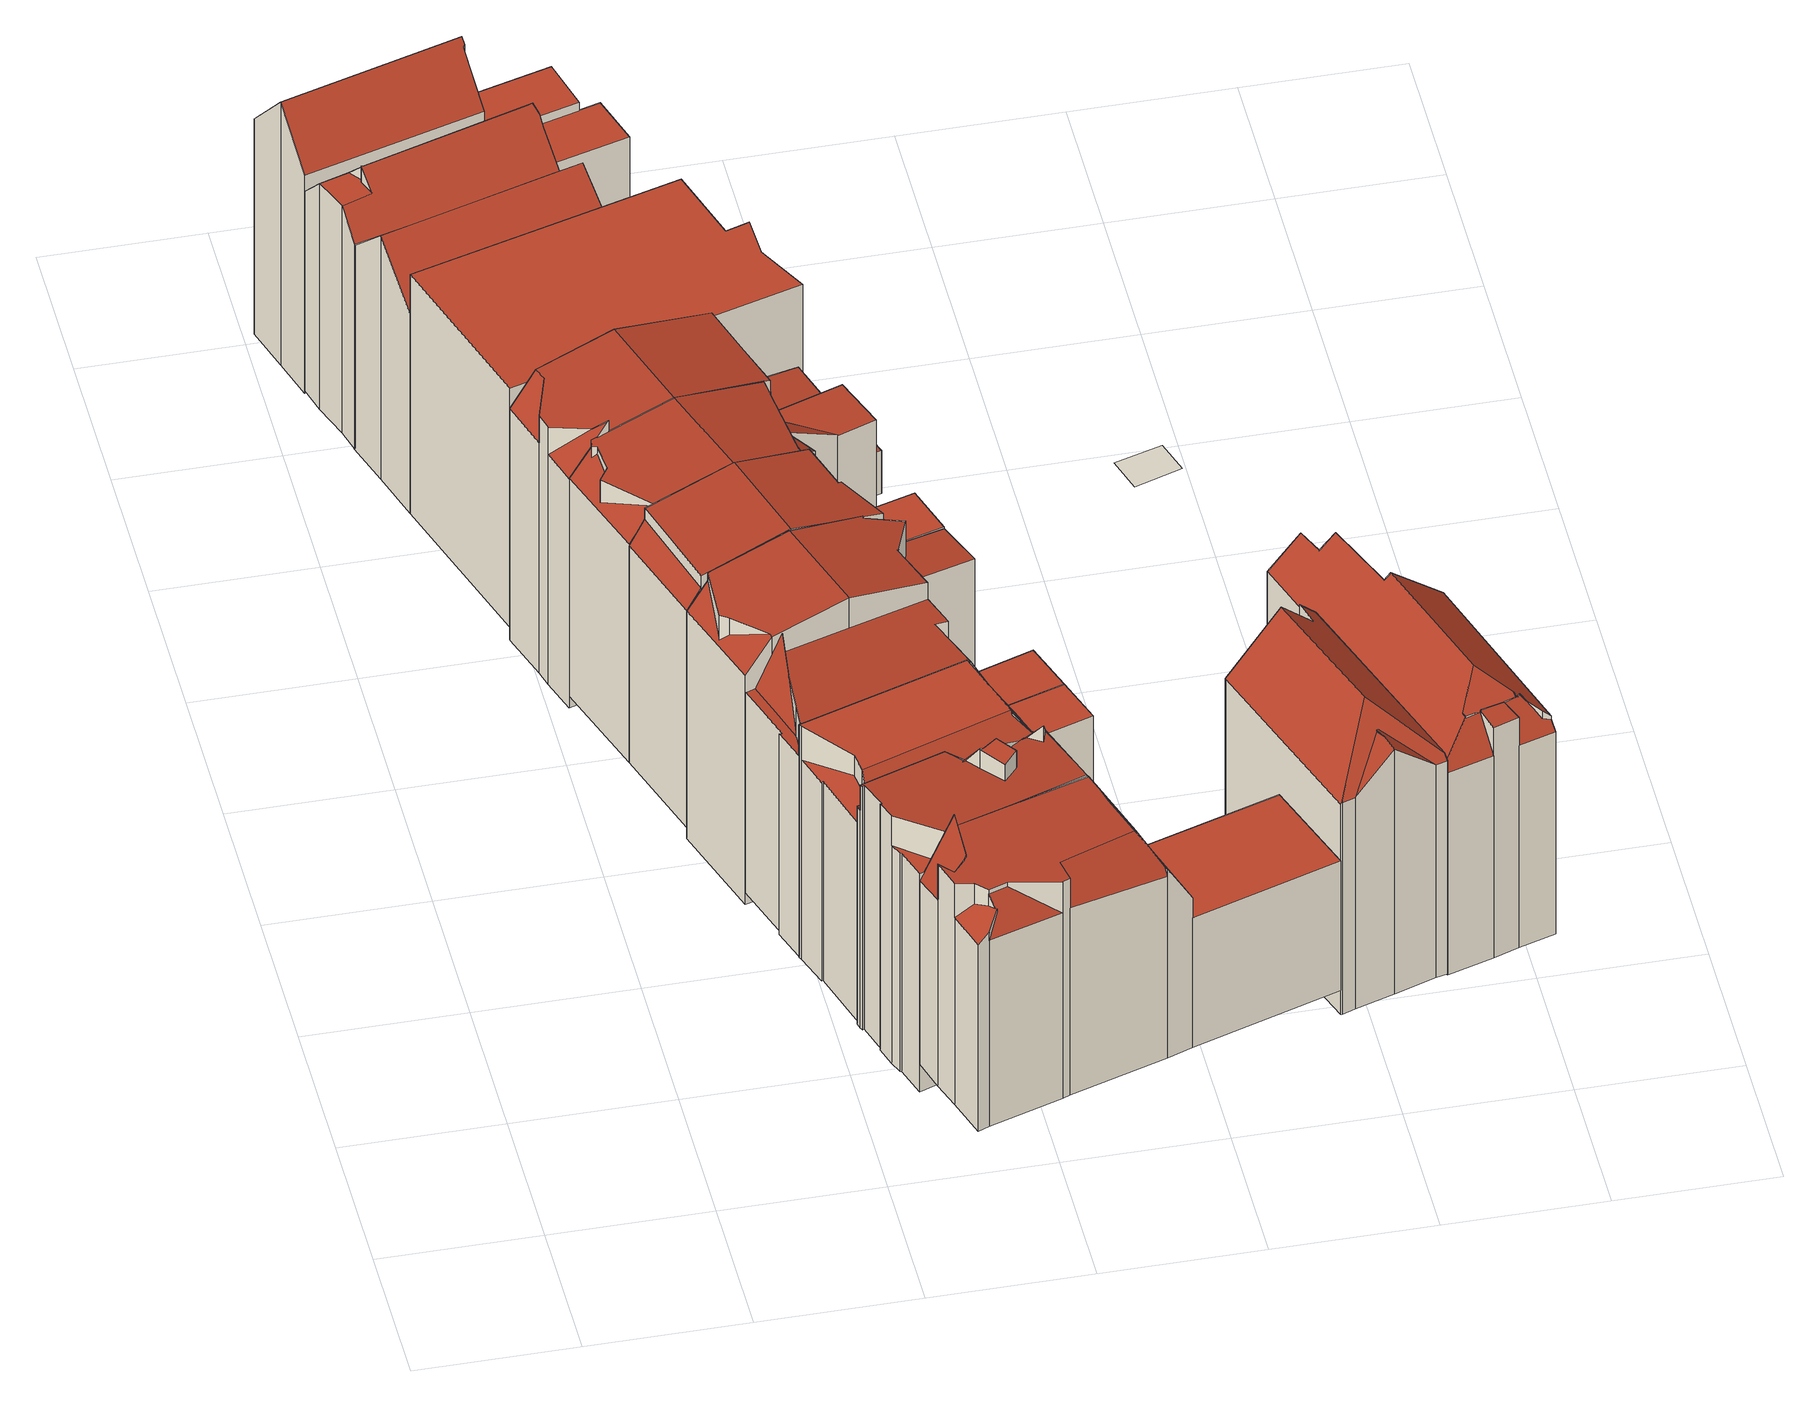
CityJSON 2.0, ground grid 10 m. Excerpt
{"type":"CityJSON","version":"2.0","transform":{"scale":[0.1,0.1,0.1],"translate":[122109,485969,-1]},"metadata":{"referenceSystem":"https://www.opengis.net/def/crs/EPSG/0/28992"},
"CityObjects":{
"building1":{"type":"Building","attributes":{"aantal_verblijfsobjecten":2,"bouwjaar":1812,"gebruiksdoel":"overige gebruiksfunctie,woonfunctie","oppervlakte_max":206,"oppervlakte_min":76,"rdf_seealso":"http://bag.basisregistraties.overheid.nl/bag/id/pand/0363100012182125","rf_extrusion_mode":"standard","rf_force_lod11":false,"rf_h_ground":0.56,"rf_h_pc_98p":0,"rf_h_roof_50p":19.11,"rf_h_roof_70p":19.23,"rf_h_roof_max":19.58,"rf_h_roof_min":16.84,"rf_is_glass_roof":false,"rf_nodata_frac":0.00312,"rf_nodata_r":0,"rf_pc_select":"PREFERRED_AND_LATEST","rf_pc_year":0,"rf_pointcloud_unusable":false,"rf_pt_density":16.83,"rf_ridgelines":0,"rf_rmse_lod22":0.358,"rf_roof_planes":6,"rf_roof_type":"slanted","rf_success":true,"rf_t_run":19,"rf_volume_lod22":1471.16,"status":"Pand in gebruik"},"children":["building1-1"]},
"building1-1":{"type":"BuildingPart","parents":["building1"],"geometry":[{"type":"Solid","lod":"2.2","boundaries":[[[[0,1,2,3,4,5,6,7,8,9,10,11,12,13,14,15]],[[16,13,12,17]],[[18,0,15,19]],[[20,11,10,21,22]],[[17,12,11,20]],[[23,2,1,24]],[[25,14,13,16]],[[26,19,15,14,25]],[[27,7,6,28]],[[29,8,7,27]],[[30,9,8,29]],[[21,10,9,30]],[[22,21,28,31]],[[31,28,6,5,32]],[[32,5,4,33]],[[34,35,36]],[[37,38,36]],[[39,40,41]],[[42,43,41]],[[44,45,46,40,39]],[[35,34,47]],[[43,48,49,50]],[[50,49,45,44]],[[51,52,53]],[[48,43,42,53]],[[40,46,54]],[[38,37,54]],[[33,4,3,55]],[[55,3,2,23]],[[56,24,1,0,18]],[[24,56,51]],[[52,51,19,26]],[[28,21,30,29,27]],[[50,44,39,41,43]],[[33,55,47,32]],[[19,51,56,18]],[[24,51,53,42,41,40,54,37,36,35,47,55,23]],[[52,26,25,16,17,20,22,31,32,47,34,36,38,54,46,45,49,48,53]]]],"semantics":{"surfaces":[{"type":"GroundSurface"},{"type":"WallSurface","on_footprint_edge":true},{"type":"WallSurface","on_footprint_edge":false},{"type":"RoofSurface","rf_azimuth":323.12,"rf_h_roof_50p":16.92,"rf_h_roof_70p":16.92,"rf_h_roof_max":19.25,"rf_h_roof_min":16.9,"rf_slope":0.601},{"type":"RoofSurface","rf_azimuth":212,"rf_h_roof_50p":20.5,"rf_h_roof_70p":20.51,"rf_h_roof_max":20.54,"rf_h_roof_min":20.47,"rf_slope":2.22},{"type":"RoofSurface","rf_azimuth":71.57,"rf_h_roof_50p":18.21,"rf_h_roof_70p":19.24,"rf_h_roof_max":19.62,"rf_h_roof_min":17.15,"rf_slope":65.93},{"type":"RoofSurface","rf_azimuth":323.13,"rf_h_roof_50p":16.87,"rf_h_roof_70p":16.87,"rf_h_roof_max":18.9,"rf_h_roof_min":16.86,"rf_slope":0.601},{"type":"RoofSurface","rf_azimuth":341.97,"rf_h_roof_50p":17.87,"rf_h_roof_70p":18.59,"rf_h_roof_max":20.54,"rf_h_roof_min":16.24,"rf_slope":55.87},{"type":"RoofSurface","rf_azimuth":325.56,"rf_h_roof_50p":19.2,"rf_h_roof_70p":19.28,"rf_h_roof_max":20.54,"rf_h_roof_min":18.84,"rf_slope":4.11}],"values":[[0,1,1,1,1,1,1,1,1,1,1,1,2,1,1,2,2,2,2,2,2,2,2,2,2,2,2,1,1,1,2,2,3,4,5,6,7,8]]}}]},
"building2":{"type":"Building","attributes":{"aantal_verblijfsobjecten":3,"bouwjaar":1816,"gebruiksdoel":"woonfunctie","oppervlakte_max":210,"oppervlakte_min":74,"rdf_seealso":"http://bag.basisregistraties.overheid.nl/bag/id/pand/0363100012182128","rf_extrusion_mode":"standard","rf_force_lod11":false,"rf_h_ground":-0.198,"rf_h_pc_98p":0,"rf_h_roof_50p":19.42,"rf_h_roof_70p":19.66,"rf_h_roof_max":20.04,"rf_h_roof_min":15.86,"rf_h_roof_ridge":19.95,"rf_is_glass_roof":false,"rf_nodata_frac":0.0383,"rf_nodata_r":0,"rf_pc_select":"PREFERRED_AND_LATEST","rf_pc_year":0,"rf_pointcloud_unusable":false,"rf_pt_density":16.64,"rf_ridgelines":2,"rf_rmse_lod22":0.194,"rf_roof_planes":7,"rf_roof_type":"slanted","rf_success":true,"rf_t_run":25,"rf_volume_lod22":1857.74,"status":"Pand in gebruik"},"children":["building2-1"]},
"building2-1":{"type":"BuildingPart","parents":["building2"],"geometry":[{"type":"Solid","lod":"2.2","boundaries":[[[[57,58,59,60,61,62,63,64,65,66,67,68]],[[69,62,61,70]],[[71,67,66,72,73]],[[74,75,76,77]],[[73,72,75,74]],[[78,65,64,79]],[[72,66,65,78]],[[80,60,59,81,82]],[[70,61,60,80]],[[83,58,57,84]],[[85,86,68,67,71]],[[87,88,86,85]],[[81,59,58,83]],[[82,81,89,90]],[[77,76,91]],[[92,63,62,69]],[[79,64,63,92]],[[84,57,68,86]],[[90,89,88,87]],[[91,92,69,71,73,74,77]],[[79,92,91,76,75,72,78]],[[90,87,85,71,69,70,80,82]],[[88,89,81,83,84,86]]]],"semantics":{"surfaces":[{"type":"GroundSurface"},{"type":"WallSurface","on_footprint_edge":true},{"type":"WallSurface","on_footprint_edge":false},{"type":"RoofSurface","rf_azimuth":251.59,"rf_h_roof_50p":19.51,"rf_h_roof_70p":19.71,"rf_h_roof_max":20,"rf_h_roof_min":18.96,"rf_slope":9.27},{"type":"RoofSurface","rf_azimuth":252.91,"rf_h_roof_50p":17.55,"rf_h_roof_70p":18.03,"rf_h_roof_max":19.27,"rf_h_roof_min":16.65,"rf_slope":52.31},{"type":"RoofSurface","rf_azimuth":72.64,"rf_h_roof_50p":19.38,"rf_h_roof_70p":19.62,"rf_h_roof_max":20,"rf_h_roof_min":18.59,"rf_slope":11.27},{"type":"RoofSurface","rf_azimuth":7.42,"rf_h_roof_50p":15.96,"rf_h_roof_70p":16.02,"rf_h_roof_max":18.84,"rf_h_roof_min":15.81,"rf_slope":3.8}],"values":[[0,1,1,2,2,1,1,1,1,1,1,2,1,2,2,1,1,1,2,3,4,5,6]]}}]},
"building3":{"type":"Building","attributes":{"aantal_verblijfsobjecten":2,"bouwjaar":1787,"gebruiksdoel":"woonfunctie","oppervlakte_max":285,"oppervlakte_min":233,"rdf_seealso":"http://bag.basisregistraties.overheid.nl/bag/id/pand/0363100012182131","rf_extrusion_mode":"standard","rf_force_lod11":false,"rf_h_ground":-0.313,"rf_h_pc_98p":0,"rf_h_roof_50p":19.36,"rf_h_roof_70p":19.64,"rf_h_roof_max":20.06,"rf_h_roof_min":5.82,"rf_h_roof_ridge":19.99,"rf_is_glass_roof":false,"rf_nodata_frac":0.0284,"rf_nodata_r":0,"rf_pc_select":"PREFERRED_AND_LATEST","rf_pc_year":0,"rf_pointcloud_unusable":false,"rf_pt_density":17.38,"rf_ridgelines":2,"rf_rmse_lod22":0.408,"rf_roof_planes":8,"rf_roof_type":"slanted","rf_success":true,"rf_t_run":24,"rf_volume_lod22":2029.96,"status":"Pand in gebruik"},"children":["building3-1"]},
"building3-1":{"type":"BuildingPart","parents":["building3"],"geometry":[{"type":"Solid","lod":"2.2","boundaries":[[[[93,94,95,96,97,98,99,100,101,102,103,104,105,106]],[[107,105,104,108]],[[108,104,103,109,110]],[[111,98,97,112]],[[113,99,98,111]],[[114,107,115,116]],[[117,106,105,107,114]],[[118,102,101,119]],[[120,95,94,121]],[[122,123,96,95,120,124]],[[109,103,102,118]],[[125,93,106,117]],[[126,100,99,113]],[[112,97,96,123]],[[127,123,122]],[[128,119,101,100,126]],[[116,115,129,119,128]],[[110,109,129,115]],[[130,125,131]],[[124,120,131]],[[121,94,93,125,130]],[[123,127,113,111,112]],[[129,109,118,119]],[[116,128,126,117,114]],[[110,115,107,108]],[[124,131,125,117,126,113,127,122]],[[121,130,131,120]]]],"semantics":{"surfaces":[{"type":"GroundSurface"},{"type":"WallSurface","on_footprint_edge":true},{"type":"WallSurface","on_footprint_edge":false},{"type":"RoofSurface","rf_azimuth":251.31,"rf_h_roof_50p":18,"rf_h_roof_70p":18.98,"rf_h_roof_max":19.42,"rf_h_roof_min":16.76,"rf_slope":52.11},{"type":"RoofSurface","rf_azimuth":280.7,"rf_h_roof_50p":5.82,"rf_h_roof_70p":5.84,"rf_h_roof_max":18.6,"rf_h_roof_min":5.74,"rf_slope":2.03},{"type":"RoofSurface","rf_azimuth":74.31,"rf_h_roof_50p":19.26,"rf_h_roof_70p":19.57,"rf_h_roof_max":20.08,"rf_h_roof_min":18.51,"rf_slope":12.89},{"type":"RoofSurface","rf_azimuth":78.43,"rf_h_roof_50p":15.94,"rf_h_roof_70p":15.99,"rf_h_roof_max":18.6,"rf_h_roof_min":15.82,"rf_slope":3.57},{"type":"RoofSurface","rf_azimuth":248.65,"rf_h_roof_50p":19.57,"rf_h_roof_70p":19.77,"rf_h_roof_max":20.1,"rf_h_roof_min":18.92,"rf_slope":9.17},{"type":"RoofSurface","rf_azimuth":251.31,"rf_h_roof_50p":18.17,"rf_h_roof_70p":18.57,"rf_h_roof_max":20,"rf_h_roof_min":16.75,"rf_slope":52.11}],"values":[[0,1,1,1,1,2,1,1,1,1,1,1,1,1,2,1,2,2,2,2,1,3,4,5,6,7,8]]}}]},
"building4":{"type":"Building","attributes":{"aantal_verblijfsobjecten":4,"bouwjaar":1814,"gebruiksdoel":"woonfunctie","oppervlakte_max":144,"oppervlakte_min":80,"rdf_seealso":"http://bag.basisregistraties.overheid.nl/bag/id/pand/0363100012182129","rf_extrusion_mode":"standard","rf_force_lod11":false,"rf_h_ground":0.57,"rf_h_pc_98p":0,"rf_h_roof_50p":19.36,"rf_h_roof_70p":19.61,"rf_h_roof_max":20.02,"rf_h_roof_min":15.86,"rf_h_roof_ridge":19.98,"rf_is_glass_roof":false,"rf_nodata_frac":0.0103,"rf_nodata_r":0,"rf_pc_select":"PREFERRED_AND_LATEST","rf_pc_year":0,"rf_pointcloud_unusable":false,"rf_pt_density":17.18,"rf_ridgelines":1,"rf_rmse_lod22":0.168,"rf_roof_planes":4,"rf_roof_type":"slanted","rf_success":true,"rf_t_run":23,"rf_volume_lod22":1771.15,"status":"Pand in gebruik"},"children":["building4-1"]},
"building4-1":{"type":"BuildingPart","parents":["building4"],"geometry":[{"type":"Solid","lod":"2.2","boundaries":[[[[132,133,134,135,136,137,138,139,140,141,142,143]],[[144,138,137,145,146]],[[147,142,141,148]],[[149,150,148,151]],[[152,143,142,147]],[[153,140,139,154]],[[151,148,141,140,153]],[[154,139,138,144]],[[145,137,136,155]],[[155,136,135,78]],[[146,145,156,157]],[[157,156,134,133,158]],[[150,132,143,152]],[[158,133,132,150,149]],[[78,135,134,156]],[[157,158,144,146]],[[150,152,147,148]],[[158,149,151,153,154,144]],[[78,156,145,155]]]],"semantics":{"surfaces":[{"type":"GroundSurface"},{"type":"WallSurface","on_footprint_edge":true},{"type":"WallSurface","on_footprint_edge":false},{"type":"RoofSurface","rf_azimuth":251.95,"rf_h_roof_50p":19.53,"rf_h_roof_70p":19.73,"rf_h_roof_max":20.04,"rf_h_roof_min":19.01,"rf_slope":9.23},{"type":"RoofSurface","rf_azimuth":84.45,"rf_h_roof_50p":15.94,"rf_h_roof_70p":15.96,"rf_h_roof_max":18.73,"rf_h_roof_min":15.87,"rf_slope":1.52},{"type":"RoofSurface","rf_azimuth":74.44,"rf_h_roof_50p":19.37,"rf_h_roof_70p":19.62,"rf_h_roof_max":20.04,"rf_h_roof_min":18.61,"rf_slope":12.68},{"type":"RoofSurface","rf_azimuth":251.98,"rf_h_roof_50p":17.57,"rf_h_roof_70p":18.14,"rf_h_roof_max":19.09,"rf_h_roof_min":16.71,"rf_slope":52.18}],"values":[[0,1,1,2,1,1,1,1,1,1,2,1,1,1,1,3,4,5,6]]}}]},
"building5":{"type":"Building","attributes":{"aantal_verblijfsobjecten":4,"bouwjaar":1805,"gebruiksdoel":"woonfunctie","oppervlakte_max":134,"oppervlakte_min":79,"rdf_seealso":"http://bag.basisregistraties.overheid.nl/bag/id/pand/0363100012170754","rf_extrusion_mode":"standard","rf_force_lod11":false,"rf_h_ground":0.37,"rf_h_pc_98p":0,"rf_h_roof_50p":17.93,"rf_h_roof_70p":18.74,"rf_h_roof_max":20.08,"rf_h_roof_min":14.87,"rf_h_roof_ridge":20.07,"rf_is_glass_roof":false,"rf_nodata_frac":0.0635,"rf_nodata_r":0,"rf_pc_select":"_HIGHEST_YET_INSUFFICIENT_COVERAGE","rf_pc_year":0,"rf_pointcloud_unusable":false,"rf_pt_density":16.88,"rf_ridgelines":2,"rf_rmse_lod22":0.405,"rf_roof_planes":5,"rf_roof_type":"slanted","rf_success":true,"rf_t_run":21,"rf_volume_lod22":1549.58,"status":"Pand in gebruik"},"children":["building5-1"]},
"building5-1":{"type":"BuildingPart","parents":["building5"],"geometry":[{"type":"Solid","lod":"2.2","boundaries":[[[[159,160,161,162,163,164,165,166,167]],[[168,164,163,169]],[[169,163,162,170]],[[171,159,167,172]],[[173,165,164,168]],[[174,175,166,165,173]],[[172,167,166,175]],[[176,177,178,179]],[[179,178,175,174]],[[180,181,182,183]],[[183,182,184,185]],[[185,184,177,176]],[[181,160,159,171]],[[186,161,160,181,180]],[[170,162,161,186]],[[181,171,172,175,178,177,184,182]],[[170,176,179,174,173,168,169]],[[170,186,180,183,185,176]]]],"semantics":{"surfaces":[{"type":"GroundSurface"},{"type":"WallSurface","on_footprint_edge":true},{"type":"WallSurface","on_footprint_edge":false},{"type":"RoofSurface","rf_azimuth":154.1,"rf_h_roof_50p":14.95,"rf_h_roof_70p":14.98,"rf_h_roof_max":18.39,"rf_h_roof_min":14.87,"rf_slope":2.07},{"type":"RoofSurface","rf_azimuth":343.41,"rf_h_roof_50p":18.01,"rf_h_roof_70p":18.79,"rf_h_roof_max":20.43,"rf_h_roof_min":16.17,"rf_slope":48.89},{"type":"RoofSurface","rf_azimuth":163.51,"rf_h_roof_50p":18.68,"rf_h_roof_70p":19.38,"rf_h_roof_max":20.43,"rf_h_roof_min":16.93,"rf_slope":49.29}],"values":[[0,1,1,1,1,1,1,2,2,2,2,2,1,1,1,3,4,5]]}}]},
"building6":{"type":"Building","attributes":{"aantal_verblijfsobjecten":3,"bouwjaar":1738,"gebruiksdoel":"woonfunctie","oppervlakte_max":115,"oppervlakte_min":72,"rdf_seealso":"http://bag.basisregistraties.overheid.nl/bag/id/pand/0363100012182126","rf_extrusion_mode":"standard","rf_force_lod11":false,"rf_h_ground":0.706,"rf_h_pc_98p":0,"rf_h_roof_50p":17.94,"rf_h_roof_70p":18.07,"rf_h_roof_max":18.35,"rf_h_roof_min":13.72,"rf_h_roof_ridge":16.81,"rf_is_glass_roof":false,"rf_nodata_frac":0,"rf_nodata_r":0,"rf_pc_select":"PREFERRED_AND_LATEST","rf_pc_year":0,"rf_pointcloud_unusable":false,"rf_pt_density":18.31,"rf_ridgelines":3,"rf_rmse_lod22":0.378,"rf_roof_planes":9,"rf_roof_type":"slanted","rf_success":true,"rf_t_run":20,"rf_volume_lod22":1594.45,"status":"Pand in gebruik"},"children":["building6-1"]},
"building6-1":{"type":"BuildingPart","parents":["building6"],"geometry":[{"type":"Solid","lod":"2.2","boundaries":[[[[187,188,189,190,191,192,193,194,195,196,197,198,199,200]],[[201,188,187,202,203]],[[204,205,206]],[[203,202,206]],[[207,208,209,210]],[[211,200,199,212,213]],[[208,191,190,214]],[[215,195,194,216]],[[212,199,198,217]],[[218,216,194,193,219]],[[213,212,220]],[[221,222,216,218]],[[223,196,195,215]],[[222,197,196,223]],[[224,192,191,208,207]],[[217,198,197,222,221]],[[225,226,227]],[[226,225,220]],[[202,187,200,211]],[[219,193,192,224]],[[210,209,205,204]],[[214,190,189,228]],[[228,189,188,201]],[[222,223,215,216]],[[226,220,212,217,221,218,219,227]],[[202,211,213,220,225,227,204,206]],[[210,204,227,219,224,207]],[[228,201,203,206,205,209,208,214]]]],"semantics":{"surfaces":[{"type":"GroundSurface"},{"type":"WallSurface","on_footprint_edge":true},{"type":"WallSurface","on_footprint_edge":false},{"type":"RoofSurface","rf_azimuth":348.05,"rf_h_roof_50p":13.74,"rf_h_roof_70p":13.75,"rf_h_roof_max":15.83,"rf_h_roof_min":13.71,"rf_slope":0.889},{"type":"RoofSurface","rf_azimuth":72.35,"rf_h_roof_50p":16.86,"rf_h_roof_70p":17.42,"rf_h_roof_max":18.27,"rf_h_roof_min":15.27,"rf_slope":59.65},{"type":"RoofSurface","rf_azimuth":161.66,"rf_h_roof_50p":16.95,"rf_h_roof_70p":17.45,"rf_h_roof_max":18.43,"rf_h_roof_min":15.48,"rf_slope":57.13},{"type":"RoofSurface","rf_azimuth":179.25,"rf_h_roof_50p":18.09,"rf_h_roof_70p":18.13,"rf_h_roof_max":18.43,"rf_h_roof_min":17.92,"rf_slope":2.46},{"type":"RoofSurface","rf_azimuth":251.35,"rf_h_roof_50p":15.95,"rf_h_roof_70p":16.16,"rf_h_roof_max":18.03,"rf_h_roof_min":15.5,"rf_slope":34.69}],"values":[[0,1,2,2,2,1,1,1,1,1,2,2,1,1,1,1,2,2,1,1,2,1,1,3,4,5,6,7]]}}]},
"building7":{"type":"Building","attributes":{"aantal_verblijfsobjecten":4,"bouwjaar":1804,"gebruiksdoel":"woonfunctie","oppervlakte_max":157,"oppervlakte_min":52,"rdf_seealso":"http://bag.basisregistraties.overheid.nl/bag/id/pand/0363100012182127","rf_extrusion_mode":"standard","rf_force_lod11":false,"rf_h_ground":0.713,"rf_h_pc_98p":0,"rf_h_roof_50p":17.83,"rf_h_roof_70p":17.94,"rf_h_roof_max":18.18,"rf_h_roof_min":13.69,"rf_h_roof_ridge":15.73,"rf_is_glass_roof":false,"rf_nodata_frac":0.00535,"rf_nodata_r":0,"rf_pc_select":"PREFERRED_AND_LATEST","rf_pc_year":0,"rf_pointcloud_unusable":false,"rf_pt_density":18.27,"rf_ridgelines":1,"rf_rmse_lod22":0.447,"rf_roof_planes":8,"rf_roof_type":"slanted","rf_success":true,"rf_t_run":23,"rf_volume_lod22":1533.54,"status":"Pand in gebruik"},"children":["building7-1"]},
"building7-1":{"type":"BuildingPart","parents":["building7"],"geometry":[{"type":"Solid","lod":"2.2","boundaries":[[[[229,230,231,232,233,234,235,236,237,238,239,195,240,241,192]],[[242,239,238,243]],[[244,230,229,245]],[[215,195,239,242]],[[246,247,248]],[[247,246,236,235,249]],[[250,251,245,252]],[[253,254,251,250]],[[255,240,195,215]],[[256,231,230,244]],[[257,232,231,256]],[[258,241,240,255,259]],[[260,192,241,258]],[[252,245,229,192,260]],[[259,255,243,261]],[[261,243,238,237,262]],[[263,264,265]],[[254,253,265]],[[266,233,232,257]],[[264,263,234,233,266]],[[249,235,234,263]],[[262,237,236,246]],[[243,255,215,242]],[[254,266,257,256,244,245,251]],[[249,263,265,253,250,252,260,258,248,247]],[[262,246,248,258,259,261]],[[266,254,265,264]]]],"semantics":{"surfaces":[{"type":"GroundSurface"},{"type":"WallSurface","on_footprint_edge":true},{"type":"WallSurface","on_footprint_edge":false},{"type":"RoofSurface","rf_azimuth":6.43,"rf_h_roof_50p":13.71,"rf_h_roof_70p":13.72,"rf_h_roof_max":15.37,"rf_h_roof_min":13.69,"rf_slope":0.407},{"type":"RoofSurface","rf_azimuth":256.92,"rf_h_roof_50p":15.72,"rf_h_roof_70p":15.73,"rf_h_roof_max":17.96,"rf_h_roof_min":15.66,"rf_slope":5.92},{"type":"RoofSurface","rf_azimuth":340.12,"rf_h_roof_50p":17.87,"rf_h_roof_70p":17.95,"rf_h_roof_max":19.12,"rf_h_roof_min":17.67,"rf_slope":3.35},{"type":"RoofSurface","rf_azimuth":71.14,"rf_h_roof_50p":16.47,"rf_h_roof_70p":17.08,"rf_h_roof_max":18.23,"rf_h_roof_min":14.77,"rf_slope":61.02},{"type":"RoofSurface","rf_azimuth":253.21,"rf_h_roof_50p":17.3,"rf_h_roof_70p":17.88,"rf_h_roof_max":19.12,"rf_h_roof_min":15.73,"rf_slope":63.34}],"values":[[0,1,1,1,2,1,2,2,1,1,1,1,1,1,2,1,2,2,1,1,1,1,3,4,5,6,7]]}}]},
"building8":{"type":"Building","attributes":{"aantal_verblijfsobjecten":4,"bouwjaar":1788,"gebruiksdoel":"woonfunctie","oppervlakte_max":121,"oppervlakte_min":66,"rdf_seealso":"http://bag.basisregistraties.overheid.nl/bag/id/pand/0363100012182124","rf_extrusion_mode":"standard","rf_force_lod11":false,"rf_h_ground":0.554,"rf_h_pc_98p":0,"rf_h_roof_50p":17.07,"rf_h_roof_70p":17.62,"rf_h_roof_max":18.83,"rf_h_roof_min":14.27,"rf_h_roof_ridge":18.82,"rf_is_glass_roof":false,"rf_nodata_frac":0.0125,"rf_nodata_r":0,"rf_pc_select":"PREFERRED_AND_LATEST","rf_pc_year":0,"rf_pointcloud_unusable":false,"rf_pt_density":16.52,"rf_ridgelines":2,"rf_rmse_lod22":0.697,"rf_roof_planes":7,"rf_roof_type":"slanted","rf_success":true,"rf_t_run":25,"rf_volume_lod22":1583.92,"status":"Pand in gebruik"},"children":["building8-1"]},
"building8-1":{"type":"BuildingPart","parents":["building8"],"geometry":[{"type":"Solid","lod":"2.2","boundaries":[[[[267,268,269,270,271,272,273,274,275,276,277,278]],[[279,280,278,277,281]],[[282,268,267,283]],[[284,269,268,282]],[[285,274,273,286]],[[287,288,289]],[[290,270,269,284]],[[286,273,272,291]],[[292,275,274,285]],[[293,276,275,292]],[[281,277,276,293]],[[294,271,270,290,295]],[[296,294,297,298]],[[299,283,267,278,280]],[[295,290,283,299]],[[291,272,271,294,296]],[[300,301,302]],[[288,287,301,300]],[[298,297,280,279]],[[283,290,284,282]],[[301,287,289,293,292,302]],[[280,297,294,295,299]],[[288,298,279,281,293,289]],[[298,288,300,302,292,285,286,291,296]]]],"semantics":{"surfaces":[{"type":"GroundSurface"},{"type":"WallSurface","on_footprint_edge":true},{"type":"WallSurface","on_footprint_edge":false},{"type":"RoofSurface","rf_azimuth":91.51,"rf_h_roof_50p":2.85,"rf_h_roof_70p":14.31,"rf_h_roof_max":14.33,"rf_h_roof_min":2.8,"rf_slope":5.83},{"type":"RoofSurface","rf_azimuth":257.06,"rf_h_roof_50p":17.57,"rf_h_roof_70p":17.58,"rf_h_roof_max":18.85,"rf_h_roof_min":17.56,"rf_slope":1.03},{"type":"RoofSurface","rf_azimuth":155.76,"rf_h_roof_50p":14.32,"rf_h_roof_70p":14.33,"rf_h_roof_max":18.69,"rf_h_roof_min":14.3,"rf_slope":0.653},{"type":"RoofSurface","rf_azimuth":342.72,"rf_h_roof_50p":16.89,"rf_h_roof_70p":17.56,"rf_h_roof_max":19.18,"rf_h_roof_min":15.2,"rf_slope":47.16},{"type":"RoofSurface","rf_azimuth":163.5,"rf_h_roof_50p":17.5,"rf_h_roof_70p":18.12,"rf_h_roof_max":19.18,"rf_h_roof_min":15.98,"rf_slope":45.85}],"values":[[0,1,1,1,1,2,1,1,1,1,1,1,2,1,2,1,2,2,2,3,4,5,6,7]]}}]},
"building9":{"type":"Building","attributes":{"aantal_verblijfsobjecten":4,"bouwjaar":1813,"gebruiksdoel":"woonfunctie","oppervlakte_max":176,"oppervlakte_min":73,"rdf_seealso":"http://bag.basisregistraties.overheid.nl/bag/id/pand/0363100012182130","rf_extrusion_mode":"standard","rf_force_lod11":false,"rf_h_ground":0.64,"rf_h_pc_98p":0,"rf_h_roof_50p":19.26,"rf_h_roof_70p":19.54,"rf_h_roof_max":19.96,"rf_h_roof_min":3.91,"rf_h_roof_ridge":19.91,"rf_is_glass_roof":false,"rf_nodata_frac":0,"rf_nodata_r":0,"rf_pc_select":"PREFERRED_AND_LATEST","rf_pc_year":0,"rf_pointcloud_unusable":false,"rf_pt_density":17.39,"rf_ridgelines":3,"rf_rmse_lod22":0.213,"rf_roof_planes":8,"rf_roof_type":"slanted","rf_success":true,"rf_t_run":31,"rf_volume_lod22":1847.76,"status":"Pand in gebruik"},"children":["building9-1"]},
"building9-1":{"type":"BuildingPart","parents":["building9"],"geometry":[{"type":"Solid","lod":"2.2","boundaries":[[[[303,304,305,306,307,308,309,310,311,312,313,138,314,136,315]],[[316,308,307,317]],[[317,307,306,318]],[[319,320,318,321]],[[322,323,324,325]],[[326,310,309,320,319]],[[327,328,329,330]],[[330,329,331,332,333]],[[334,315,136,335]],[[320,309,308,316]],[[336,312,311,337]],[[335,136,314,338]],[[339,313,312,336]],[[340,138,313,339]],[[341,342,343]],[[325,324,344,345]],[[321,318,306,305,346]],[[345,344,338,347]],[[347,338,314,138,340]],[[348,326,331,329]],[[337,311,310,326,348]],[[349,350,351,352]],[[350,303,315,334]],[[352,351,323,322]],[[117,304,303,350,349]],[[353,346,305,304,117]],[[333,332,346,353]],[[342,341,328,327]],[[320,316,317,318]],[[323,351,350,334,335,338,344,324]],[[117,349,352,322,325,345,347,340]],[[346,332,331,326,319,321]],[[342,327,330,333,353,117,340,339,343]],[[328,341,343,339,336,337,348,329]]]],"semantics":{"surfaces":[{"type":"GroundSurface"},{"type":"WallSurface","on_footprint_edge":true},{"type":"WallSurface","on_footprint_edge":false},{"type":"RoofSurface","rf_azimuth":82.4,"rf_h_roof_50p":3.92,"rf_h_roof_70p":3.94,"rf_h_roof_max":16.16,"rf_h_roof_min":3.89,"rf_slope":1.69},{"type":"RoofSurface","rf_azimuth":252.18,"rf_h_roof_50p":17.59,"rf_h_roof_70p":18.15,"rf_h_roof_max":19.14,"rf_h_roof_min":16.77,"rf_slope":50.06},{"type":"RoofSurface","rf_azimuth":248.1,"rf_h_roof_50p":19.5,"rf_h_roof_70p":19.69,"rf_h_roof_max":20,"rf_h_roof_min":18.96,"rf_slope":8.94},{"type":"RoofSurface","rf_azimuth":182.75,"rf_h_roof_50p":16.09,"rf_h_roof_70p":16.14,"rf_h_roof_max":16.38,"rf_h_roof_min":15.92,"rf_slope":5.33},{"type":"RoofSurface","rf_azimuth":74.63,"rf_h_roof_50p":19.34,"rf_h_roof_70p":19.57,"rf_h_roof_max":20,"rf_h_roof_min":18.67,"rf_slope":12.29},{"type":"RoofSurface","rf_azimuth":37.93,"rf_h_roof_50p":16.98,"rf_h_roof_70p":17.88,"rf_h_roof_max":18.91,"rf_h_roof_min":15.98,"rf_slope":28.51}],"values":[[0,1,1,2,2,1,2,2,1,1,1,1,1,1,2,2,1,2,1,2,1,2,1,2,1,1,2,2,3,4,5,6,7,8]]}}]},
"building10":{"type":"Building","attributes":{"aantal_verblijfsobjecten":3,"bouwjaar":1802,"gebruiksdoel":"woonfunctie","oppervlakte_max":134,"oppervlakte_min":65,"rdf_seealso":"http://bag.basisregistraties.overheid.nl/bag/id/pand/0363100012250989","rf_extrusion_mode":"standard","rf_force_lod11":false,"rf_h_ground":0.514,"rf_h_pc_98p":0,"rf_h_roof_50p":16.84,"rf_h_roof_70p":17.62,"rf_h_roof_max":18.76,"rf_h_roof_min":2.75,"rf_h_roof_ridge":18.78,"rf_is_glass_roof":false,"rf_nodata_frac":0.0537,"rf_nodata_r":0,"rf_pc_select":"PREFERRED_AND_LATEST","rf_pc_year":0,"rf_pointcloud_unusable":false,"rf_pt_density":15.86,"rf_ridgelines":1,"rf_rmse_lod22":0.613,"rf_roof_planes":8,"rf_roof_type":"slanted","rf_success":true,"rf_t_run":29,"rf_volume_lod22":1722.63,"status":"Pand in gebruik"},"children":["building10-1"]},
"building10-1":{"type":"BuildingPart","parents":["building10"],"geometry":[{"type":"Solid","lod":"2.2","boundaries":[[[[354,355,356,357,358,359,360,361,362,363,364,365,366,367]],[[368,359,358,369]],[[370,371,372,373,374]],[[375,364,363,376]],[[374,373,365,364,375]],[[377,366,365,373]],[[378,360,359,368]],[[379,361,360,378,380]],[[381,362,361,379,382]],[[376,363,362,381]],[[382,379,371,370]],[[383,357,356,384]],[[369,358,357,383]],[[385,367,366,377]],[[386,354,367,385]],[[384,356,355,387]],[[388,387,355,354,386]],[[389,388,372,371]],[[380,378,387,388,389]],[[370,376,381,382]],[[376,370,374,375]],[[372,388,386,385,377,373]],[[387,378,368,369,383,384]],[[380,389,371,379]]]],"semantics":{"surfaces":[{"type":"GroundSurface"},{"type":"WallSurface","on_footprint_edge":true},{"type":"WallSurface","on_footprint_edge":false},{"type":"RoofSurface","rf_azimuth":163.67,"rf_h_roof_50p":17.33,"rf_h_roof_70p":18,"rf_h_roof_max":19.04,"rf_h_roof_min":15.61,"rf_slope":43.86},{"type":"RoofSurface","rf_azimuth":342.82,"rf_h_roof_50p":17.05,"rf_h_roof_70p":17.67,"rf_h_roof_max":19.04,"rf_h_roof_min":15.46,"rf_slope":44.51},{"type":"RoofSurface","rf_azimuth":111.36,"rf_h_roof_50p":4.05,"rf_h_roof_70p":4.09,"rf_h_roof_max":18.04,"rf_h_roof_min":3.82,"rf_slope":3.11},{"type":"RoofSurface","rf_azimuth":264.61,"rf_h_roof_50p":2.78,"rf_h_roof_70p":2.79,"rf_h_roof_max":14.36,"rf_h_roof_min":2.76,"rf_slope":0.853},{"type":"RoofSurface","rf_azimuth":303.15,"rf_h_roof_50p":14.33,"rf_h_roof_70p":14.34,"rf_h_roof_max":18.44,"rf_h_roof_min":14.3,"rf_slope":0.569}],"values":[[0,1,2,1,1,1,1,1,1,1,2,1,1,1,1,1,1,2,2,3,4,5,6,7]]}}]},
"building11":{"type":"Building","attributes":{"aantal_verblijfsobjecten":8,"bouwjaar":1912,"gebruiksdoel":"bijeenkomstfunctie,woonfunctie","oppervlakte_max":230,"oppervlakte_min":83,"rdf_seealso":"http://bag.basisregistraties.overheid.nl/bag/id/pand/0363100012182123","rf_extrusion_mode":"standard","rf_force_lod11":false,"rf_h_ground":0.469,"rf_h_pc_98p":0,"rf_h_roof_50p":18.26,"rf_h_roof_70p":18.3,"rf_h_roof_max":18.41,"rf_h_roof_min":3.68,"rf_is_glass_roof":false,"rf_nodata_frac":0.00412,"rf_nodata_r":0,"rf_pc_select":"PREFERRED_AND_LATEST","rf_pc_year":0,"rf_pointcloud_unusable":false,"rf_pt_density":17.63,"rf_ridgelines":0,"rf_rmse_lod22":0.193,"rf_roof_planes":7,"rf_roof_type":"slanted","rf_success":true,"rf_t_run":65,"rf_volume_lod22":3881.53,"status":"Pand in gebruik"},"children":["building11-1"]},
"building11-1":{"type":"BuildingPart","parents":["building11"],"geometry":[{"type":"Solid","lod":"2.2","boundaries":[[[[390,391,392,393,394,395,396,362,397,398,399,400,401,402]],[[403,391,390,404]],[[405,398,397,406]],[[406,397,362,407]],[[407,362,396,408]],[[408,396,395,409]],[[410,411,412,413]],[[414,392,391,403]],[[411,393,392,414]],[[415,400,399,416]],[[417,418,416,419]],[[419,416,399,398,405]],[[420,421,418,417]],[[409,395,394,421,420]],[[404,390,402,412]],[[413,412,402,401,422]],[[422,401,400,415]],[[421,394,393,411,410]],[[409,420,417,419,405,406,407,408]],[[404,412,411,414,403]],[[421,410,413,422,415,416,418]]]],"semantics":{"surfaces":[{"type":"GroundSurface"},{"type":"WallSurface","on_footprint_edge":true},{"type":"WallSurface","on_footprint_edge":false},{"type":"RoofSurface","rf_azimuth":70.31,"rf_h_roof_50p":18.28,"rf_h_roof_70p":18.31,"rf_h_roof_max":18.36,"rf_h_roof_min":18.2,"rf_slope":0.483},{"type":"RoofSurface","rf_azimuth":65.18,"rf_h_roof_50p":3.71,"rf_h_roof_70p":3.73,"rf_h_roof_max":5.56,"rf_h_roof_min":3.64,"rf_slope":2.19},{"type":"RoofSurface","rf_azimuth":66.46,"rf_h_roof_50p":5.56,"rf_h_roof_70p":5.57,"rf_h_roof_max":18.2,"rf_h_roof_min":5.56,"rf_slope":0.179}],"values":[[0,1,1,1,1,1,2,1,1,1,2,1,2,1,1,1,1,1,3,4,5]]}}]},
"building12":{"type":"Building","attributes":{"aantal_verblijfsobjecten":3,"bouwjaar":1775,"gebruiksdoel":"winkelfunctie,woonfunctie","oppervlakte_max":250,"oppervlakte_min":58,"rdf_seealso":"http://bag.basisregistraties.overheid.nl/bag/id/pand/0363100012170755","rf_extrusion_mode":"standard","rf_force_lod11":false,"rf_h_ground":2.71,"rf_h_pc_98p":0,"rf_h_roof_50p":18.86,"rf_h_roof_70p":19.17,"rf_h_roof_max":19.56,"rf_h_roof_min":12.4,"rf_is_glass_roof":false,"rf_nodata_frac":0.104,"rf_nodata_r":0,"rf_pc_select":"_HIGHEST_YET_INSUFFICIENT_COVERAGE","rf_pc_year":0,"rf_pointcloud_unusable":false,"rf_pt_density":16.51,"rf_ridgelines":0,"rf_rmse_lod22":0.183,"rf_roof_planes":10,"rf_roof_type":"slanted","rf_success":true,"rf_t_run":71,"rf_volume_lod22":2118.87,"status":"Pand in gebruik"},"children":["building12-1"]},
"building12-1":{"type":"BuildingPart","parents":["building12"],"geometry":[{"type":"Solid","lod":"2.2","boundaries":[[[[423,424,425,426,427,428,429,430,431,432,433,434,435,436,437]],[[438,439,440]],[[441,442,440]],[[443,444,426,425,445]],[[446,427,426,444]],[[447,428,427,446]],[[448,434,433,449,450]],[[451,452,423,437,453]],[[453,437,436,454]],[[455,456,457,458]],[[459,429,428,447]],[[460,461,444,443]],[[462,459,461,460]],[[463,464,430,429,459,462]],[[464,463,465]],[[466,431,430,464]],[[442,441,454,467]],[[439,438,452,451]],[[445,425,424,468]],[[467,454,436,435,469,470]],[[470,469,471,472]],[[469,435,434,448]],[[450,449,473,474]],[[475,476,477]],[[474,473,477]],[[449,433,432,457]],[[472,471,476,475,478]],[[478,475,456,455]],[[458,457,432,431,466,479]],[[479,466,480]],[[468,424,423,452]],[[461,459,447,446,444]],[[439,451,453,454,441,440]],[[445,468,481,465,463,462,460,443]],[[476,471,469,448,450,474,477]],[[456,475,477,473,449,457]],[[480,466,464,465,481]],[[468,452,438,440,442,467,470,472,478,455,458,479,480,481]]]],"semantics":{"surfaces":[{"type":"GroundSurface"},{"type":"WallSurface","on_footprint_edge":false},{"type":"WallSurface","on_footprint_edge":true},{"type":"RoofSurface","rf_azimuth":146.48,"rf_h_roof_50p":12.45,"rf_h_roof_70p":12.46,"rf_h_roof_max":17.04,"rf_h_roof_min":12.41,"rf_slope":0.507},{"type":"RoofSurface","rf_azimuth":256.48,"rf_h_roof_50p":18.33,"rf_h_roof_70p":19.16,"rf_h_roof_max":20.38,"rf_h_roof_min":16.27,"rf_slope":59.58},{"type":"RoofSurface","rf_azimuth":73.2,"rf_h_roof_50p":17.37,"rf_h_roof_70p":18.05,"rf_h_roof_max":19.46,"rf_h_roof_min":14.3,"rf_slope":60.14},{"type":"RoofSurface","rf_azimuth":249.66,"rf_h_roof_50p":17.29,"rf_h_roof_70p":17.53,"rf_h_roof_max":19.1,"rf_h_roof_min":16.62,"rf_slope":39.59},{"type":"RoofSurface","rf_azimuth":161.55,"rf_h_roof_50p":17.64,"rf_h_roof_70p":18.42,"rf_h_roof_max":19.2,"rf_h_roof_min":16.86,"rf_slope":58.66},{"type":"RoofSurface","rf_azimuth":159.53,"rf_h_roof_50p":17.97,"rf_h_roof_70p":18.53,"rf_h_roof_max":19.47,"rf_h_roof_min":16.66,"rf_slope":57.95},{"type":"RoofSurface","rf_azimuth":156.77,"rf_h_roof_50p":19.23,"rf_h_roof_70p":19.31,"rf_h_roof_max":20.38,"rf_h_roof_min":18.97,"rf_slope":3.97}],"values":[[0,1,1,2,2,2,2,2,2,1,2,1,1,2,1,2,1,1,2,2,1,2,1,1,1,2,1,1,2,1,2,3,4,5,6,7,8,9]]}}]},
"building13":{"type":"Building","attributes":{"aantal_verblijfsobjecten":2,"bouwjaar":1817,"gebruiksdoel":"woonfunctie","oppervlakte_max":238,"oppervlakte_min":70,"rdf_seealso":"http://bag.basisregistraties.overheid.nl/bag/id/pand/0363100012181989","rf_extrusion_mode":"standard","rf_force_lod11":false,"rf_h_ground":0.916,"rf_h_pc_98p":0,"rf_h_roof_50p":18.69,"rf_h_roof_70p":19.35,"rf_h_roof_max":20.33,"rf_h_roof_min":16.9,"rf_h_roof_ridge":20.36,"rf_is_glass_roof":false,"rf_nodata_frac":0.0218,"rf_nodata_r":0,"rf_pc_select":"PREFERRED_AND_LATEST","rf_pc_year":0,"rf_pointcloud_unusable":false,"rf_pt_density":16.74,"rf_ridgelines":1,"rf_rmse_lod22":0.11,"rf_roof_planes":5,"rf_roof_type":"slanted","rf_success":true,"rf_t_run":22,"rf_volume_lod22":1622.19,"status":"Pand in gebruik"},"children":["building13-1"]},
"building13-1":{"type":"BuildingPart","parents":["building13"],"geometry":[{"type":"Solid","lod":"2.2","boundaries":[[[[482,483,484,485,486,487,488,489,490,491,492,493]],[[494,492,491,495]],[[496,493,492,494]],[[497,489,488,498]],[[499,490,489,497]],[[495,491,490,499]],[[500,487,486,501]],[[502,485,484,503,504]],[[504,503,505]],[[501,486,485,502]],[[503,484,483,506]],[[507,482,493,496]],[[498,488,487,500]],[[508,509,510]],[[509,508,511]],[[506,483,482,507]],[[512,505,503,506,509,511,496,494,495]],[[512,495,499,497,498,500]],[[511,508,510,507,496]],[[506,507,510,509]],[[505,512,500,501,502,504]]]],"semantics":{"surfaces":[{"type":"GroundSurface"},{"type":"WallSurface","on_footprint_edge":true},{"type":"WallSurface","on_footprint_edge":false},{"type":"RoofSurface","rf_azimuth":162.8,"rf_h_roof_50p":18.64,"rf_h_roof_70p":19.11,"rf_h_roof_max":20.52,"rf_h_roof_min":17.06,"rf_slope":44.53},{"type":"RoofSurface","rf_azimuth":72.05,"rf_h_roof_50p":18.5,"rf_h_roof_70p":19.24,"rf_h_roof_max":20.68,"rf_h_roof_min":16.92,"rf_slope":43.2},{"type":"RoofSurface","rf_azimuth":67.88,"rf_h_roof_50p":18.4,"rf_h_roof_70p":18.67,"rf_h_roof_max":19.23,"rf_h_roof_min":16.58,"rf_slope":41.77},{"type":"RoofSurface","rf_azimuth":263.27,"rf_h_roof_50p":18.53,"rf_h_roof_70p":18.64,"rf_h_roof_max":19.23,"rf_h_roof_min":17.06,"rf_slope":43.48},{"type":"RoofSurface","rf_azimuth":250.52,"rf_h_roof_50p":18.48,"rf_h_roof_70p":19.3,"rf_h_roof_max":20.71,"rf_h_roof_min":16.57,"rf_slope":44.78}],"values":[[0,1,1,1,1,1,1,1,2,1,1,1,1,2,2,1,3,4,5,6,7]]}}]},
"building14":{"type":"Building","attributes":{"aantal_verblijfsobjecten":2,"bouwjaar":1811,"gebruiksdoel":"woonfunctie","oppervlakte_max":220,"oppervlakte_min":155,"rdf_seealso":"http://bag.basisregistraties.overheid.nl/bag/id/pand/0363100012181990","rf_extrusion_mode":"standard","rf_force_lod11":false,"rf_h_ground":0.806,"rf_h_pc_98p":0,"rf_h_roof_50p":18.2,"rf_h_roof_70p":18.8,"rf_h_roof_max":19.67,"rf_h_roof_min":16.11,"rf_h_roof_ridge":19.86,"rf_is_glass_roof":false,"rf_nodata_frac":0.189,"rf_nodata_r":0,"rf_pc_select":"_HIGHEST_YET_INSUFFICIENT_COVERAGE","rf_pc_year":0,"rf_pointcloud_unusable":false,"rf_pt_density":17.16,"rf_ridgelines":5,"rf_rmse_lod22":0.382,"rf_roof_planes":9,"rf_roof_type":"slanted","rf_success":true,"rf_t_run":34,"rf_volume_lod22":1965.27,"status":"Pand in gebruik"},"children":["building14-1"]},
"building14-1":{"type":"BuildingPart","parents":["building14"],"geometry":[{"type":"Solid","lod":"2.2","boundaries":[[[[513,514,515,516,517,518,519,520,521,522,523,524,525,526]],[[527,524,523,528]],[[529,518,517,530]],[[531,521,520,532]],[[532,520,519,533]],[[533,519,518,529]],[[534,513,526,535]],[[530,517,516,536]],[[536,516,515,537]],[[538,522,521,531]],[[528,523,522,538]],[[537,515,514,539]],[[540,541,542]],[[543,544,542]],[[544,543,545,546]],[[546,545,525,524,527]],[[535,526,525,545]],[[547,548,549,550]],[[551,552,548,547,553]],[[541,540,554]],[[553,547,539,555]],[[555,539,514,513,534,556]],[[557,558,552,551]],[[556,534,557]],[[554,559,558,557]],[[559,554,560]],[[561,562,563]],[[550,549,562,561]],[[556,557,551,553,555]],[[554,557,534,535,545,543,542,541]],[[563,564,528,538,531,532,533,529,530,536,561]],[[550,561,536,537,539,547]],[[528,564,560,554,540,542,544,546,527]],[[564,563,562,549,548,552,558,559,560]]]],"semantics":{"surfaces":[{"type":"GroundSurface"},{"type":"WallSurface","on_footprint_edge":true},{"type":"WallSurface","on_footprint_edge":false},{"type":"RoofSurface","rf_azimuth":171.17,"rf_h_roof_50p":18.13,"rf_h_roof_70p":18.16,"rf_h_roof_max":18.23,"rf_h_roof_min":18.05,"rf_slope":8.54},{"type":"RoofSurface","rf_azimuth":161.97,"rf_h_roof_50p":17.34,"rf_h_roof_70p":17.83,"rf_h_roof_max":18.57,"rf_h_roof_min":16.36,"rf_slope":57.32},{"type":"RoofSurface","rf_azimuth":250.73,"rf_h_roof_50p":17.99,"rf_h_roof_70p":18.7,"rf_h_roof_max":20.12,"rf_h_roof_min":16.22,"rf_slope":41.79},{"type":"RoofSurface","rf_azimuth":161.97,"rf_h_roof_50p":17.31,"rf_h_roof_70p":17.79,"rf_h_roof_max":18.53,"rf_h_roof_min":16.31,"rf_slope":57.32},{"type":"RoofSurface","rf_azimuth":72.62,"rf_h_roof_50p":18.08,"rf_h_roof_70p":18.73,"rf_h_roof_max":20.12,"rf_h_roof_min":16.55,"rf_slope":40.99},{"type":"RoofSurface","rf_azimuth":162.05,"rf_h_roof_50p":18.7,"rf_h_roof_70p":19.08,"rf_h_roof_max":19.85,"rf_h_roof_min":18.23,"rf_slope":38.9}],"values":[[0,1,1,1,1,1,1,1,1,1,1,1,2,2,2,1,1,2,2,2,2,1,2,2,2,2,2,2,3,4,5,6,7,8]]}}]},
"building15":{"type":"Building","attributes":{"aantal_verblijfsobjecten":0,"bouwjaar":1005,"rdf_seealso":"http://bag.basisregistraties.overheid.nl/bag/id/pand/0363100012181997","rf_extrusion_mode":"skip","rf_force_lod11":false,"rf_h_ground":0.526,"rf_h_pc_98p":0,"rf_is_glass_roof":false,"rf_nodata_frac":0.8,"rf_nodata_r":0,"rf_pc_select":"_HIGHEST_YET_INSUFFICIENT_COVERAGE","rf_pc_year":0,"rf_pointcloud_unusable":true,"rf_pt_density":10.67,"rf_roof_type":"unknown","rf_success":true,"rf_t_run":0,"status":"Pand in gebruik"},"geometry":[{"type":"MultiSurface","lod":"0","boundaries":[[[565,566,567,568]]]}]},
"building16":{"type":"Building","attributes":{"aantal_verblijfsobjecten":0,"bouwjaar":1005,"rdf_seealso":"http://bag.basisregistraties.overheid.nl/bag/id/pand/0363100012181995","rf_extrusion_mode":"skip","rf_force_lod11":false,"rf_h_ground":0.166,"rf_h_pc_98p":0,"rf_is_glass_roof":false,"rf_nodata_frac":0.846,"rf_nodata_r":0,"rf_pc_select":"_HIGHEST_YET_INSUFFICIENT_COVERAGE","rf_pc_year":0,"rf_pointcloud_unusable":true,"rf_pt_density":7.6,"rf_roof_type":"unknown","rf_success":true,"rf_t_run":0,"status":"Pand in gebruik"},"geometry":[{"type":"MultiSurface","lod":"0","boundaries":[[[569,570,571,572,573]]]}]}
},
"vertices":[
[211,133,16],[264,149,16],[326,167,16],[327,162,16],[346,105,16],[338,102,16],[249,73,16],[233,67,16],[227,87,16],[226,87,16],[223,95,16],[219,108,16],[220,108,16],[214,128,16],[213,127,16],[212,129,16],[214,128,198],[220,108,200],[211,133,179],[212,129,179],[219,108,200],[223,95,179],[223,95,201],[326,167,177],[264,149,175],[213,127,198],[212,129,198],[233,67,179],[249,73,179],[227,87,179],[226,87,179],[249,73,203],[338,102,205],[346,105,187],[321,139,202],[321,139,214],[312,146,201],[311,146,200],[311,146,201],[292,133,215],[292,133,210],[283,126,215],[281,125,216],[281,125,215],[301,120,215],[301,120,202],[292,133,201],[324,149,202],[281,125,201],[292,109,203],[292,109,215],[265,146,179],[265,146,199],[274,134,201],[308,144,201],[327,162,185],[264,149,179],
[314,373,8],[325,341,8],[277,325,8],[276,325,8],[287,293,8],[238,278,8],[190,263,8],[173,258,8],[153,322,8],[166,326,8],[217,342,8],[263,357,8],[238,278,209],[287,293,199],[217,342,210],[166,326,195],[166,326,201],[165,290,199],[165,290,181],[170,287,186],[170,287,199],[153,322,178],[173,258,179],[276,325,199],[277,325,172],[277,325,199],[325,341,170],[314,373,168],[263,357,200],[263,357,170],[263,355,200],[263,355,170],[287,352,170],[287,352,196],[189,266,201],[190,263,201],
[137,457,7],[112,449,7],[105,472,7],[102,483,7],[92,514,7],[92,515,7],[108,520,7],[157,535,7],[218,554,7],[252,564,7],[263,529,7],[272,500,7],[238,489,7],[178,470,7],[238,489,170],[272,500,168],[263,529,69],[263,529,168],[92,515,180],[92,514,180],[108,520,202],[238,489,196],[229,518,171],[229,518,196],[178,470,210],[252,564,68],[218,554,67],[105,472,179],[112,449,178],[102,483,199],[102,483,179],[105,472,199],[137,457,203],[157,535,211],[111,511,202],[218,554,196],[229,518,68],[137,457,211],[128,462,202],
[276,361,16],[218,343,16],[162,325,16],[153,322,16],[133,385,16],[143,389,16],[199,407,16],[246,422,16],[256,390,16],[258,391,16],[304,406,16],[314,373,16],[199,407,210],[143,389,193],[143,389,201],[304,406,169],[258,391,170],[276,361,196],[276,361,170],[258,391,198],[314,373,169],[256,390,199],[246,422,199],[133,385,178],[162,325,191],[162,325,200],[218,343,210],
[193,793,14],[134,776,14],[22,743,14],[14,770,14],[5,800,14],[114,832,14],[121,808,14],[125,809,14],[184,826,14],[114,832,176],[5,800,175],[14,770,211],[193,793,159],[184,826,160],[121,808,205],[125,809,205],[125,809,160],[127,804,211],[127,804,160],[126,806,160],[126,806,208],[134,776,177],[134,776,159],[127,800,160],[127,800,206],[128,801,160],[128,801,207],[22,743,177],
[220,135,17],[212,133,17],[200,173,17],[199,173,17],[192,194,17],[191,196,17],[296,230,17],[310,234,17],[357,249,17],[367,217,17],[321,202,17],[316,200,17],[323,178,17],[326,167,17],[212,133,165],[220,135,164],[220,135,171],[218,152,189],[218,152,173],[219,140,172],[192,194,191],[192,194,166],[216,164,175],[216,164,190],[326,167,159],[323,178,176],[323,178,177],[199,173,165],[357,249,147],[310,234,147],[316,200,176],[310,234,167],[296,230,192],[322,178,177],[321,202,167],[321,202,148],[367,217,148],[191,196,191],[312,182,188],[312,182,190],[312,184,190],[200,173,166],
[191,197,17],[184,218,17],[186,218,17],[173,258,17],[179,260,17],[196,265,17],[287,293,17],[294,270,17],[295,265,17],[302,267,17],[346,282,17],[313,235,17],[298,230,17],[346,282,147],[302,267,147],[184,218,167],[191,197,167],[294,270,174],[294,270,188],[286,269,188],[287,293,187],[192,198,190],[192,198,167],[191,197,190],[193,213,190],[193,213,168],[313,235,147],[186,218,167],[173,258,167],[298,230,191],[313,235,161],[191,196,190],[302,267,161],[295,265,174],[196,265,187],[196,265,202],[195,243,188],[179,260,167],
[206,797,16],[210,798,16],[220,765,16],[216,764,16],[160,748,16],[161,743,16],[167,724,16],[39,687,16],[35,702,16],[27,725,16],[22,743,16],[147,780,16],[147,780,167],[147,780,153],[22,743,165],[210,798,39],[206,797,39],[220,765,38],[39,687,169],[167,724,168],[52,720,186],[52,720,198],[45,730,186],[216,764,38],[161,743,188],[35,702,186],[27,725,185],[160,748,153],[216,764,153],[160,748,194],[157,752,153],[157,752,199],[206,797,153],[50,720,198],[50,720,186],[54,709,186],
[126,454,16],[178,470,16],[234,488,16],[283,503,16],[303,510,16],[313,477,16],[296,472,16],[272,464,16],[240,454,16],[250,424,16],[241,421,16],[149,391,16],[112,449,16],[313,477,49],[303,510,49],[283,503,50],[296,472,170],[296,472,49],[283,503,173],[128,447,201],[128,447,196],[130,429,192],[130,429,200],[272,464,169],[235,476,197],[235,476,178],[236,478,177],[236,478,197],[236,478,170],[235,478,170],[235,478,197],[112,449,179],[133,385,179],[250,424,195],[240,454,186],[149,391,200],[241,421,199],[199,407,209],[240,425,198],[240,425,199],[241,422,199],[124,421,182],[124,421,199],[234,488,171],[149,391,201],[272,464,170],[126,454,201],[126,454,196],[125,448,193],[125,448,201],[234,488,197],
[231,719,15],[232,714,15],[234,715,15],[235,712,15],[252,717,15],[261,687,15],[242,682,15],[186,665,15],[58,626,15],[48,659,15],[39,688,15],[163,723,15],[196,733,15],[203,712,15],[261,687,38],[252,717,38],[174,696,198],[174,696,153],[174,696,51],[163,723,52],[163,723,170],[39,688,167],[48,659,197],[196,733,50],[242,682,38],[186,665,153],[242,682,154],[58,626,164],[186,665,165],[235,712,38],[234,715,38],[203,712,50],[231,719,48],[232,714,38],[232,714,48],[232,714,153],
[295,641,15],[308,634,15],[324,586,15],[292,577,15],[275,572,15],[92,516,15],[92,517,15],[227,677,15],[242,627,15],[257,632,15],[275,637,15],[275,635,15],[278,636,15],[308,634,46],[295,641,47],[242,627,192],[227,677,192],[58,626,194],[92,517,194],[92,516,194],[292,577,66],[292,577,48],[278,636,47],[278,636,66],[324,586,47],[275,637,66],[257,632,66],[258,605,192],[258,605,66],[257,632,192],[275,572,192],[275,572,66],[275,635,66],
[255,75,37],[339,102,37],[346,105,37],[352,107,37],[459,142,37],[481,79,37],[388,48,37],[372,42,37],[311,22,37],[306,20,37],[260,5,37],[253,2,37],[245,28,37],[239,46,37],[233,67,37],[256,48,203],[256,48,205],[255,47,203],[247,38,185],[247,38,202],[352,107,179],[352,107,135],[346,105,191],[459,142,135],[481,79,134],[253,2,176],[260,5,176],[260,5,182],[255,75,213],[255,75,204],[233,67,174],[239,46,176],[275,24,201],[275,24,198],[306,20,176],[306,20,199],[388,48,134],[365,65,179],[365,65,135],[388,48,149],[372,42,178],[372,42,173],[371,45,178],[311,22,177],[239,46,203],[339,102,204],[245,28,177],[245,28,202],[256,27,186],[256,27,201],[267,15,188],[267,15,190],[263,20,198],[263,20,189],[266,16,190],[263,20,201],[311,22,199],[308,36,200],[356,54,200],
[515,90,19],[490,82,19],[482,79,19],[481,79,19],[440,199,19],[475,211,19],[496,218,19],[491,235,19],[501,238,19],[547,104,19],[548,101,19],[541,99,19],[548,101,178],[547,104,182],[541,99,178],[491,235,194],[496,218,194],[501,238,184],[475,211,215],[440,199,178],[481,79,176],[482,79,177],[482,79,178],[482,80,178],[490,82,177],[515,90,202],[509,111,200],[509,111,199],[512,103,201],[510,112,200],[505,125,214],
[593,116,18],[577,110,18],[548,101,18],[547,104,18],[501,238,18],[484,289,18],[505,296,18],[512,278,18],[522,281,18],[540,233,18],[544,234,18],[577,245,18],[614,127,18],[616,123,18],[577,245,179],[544,234,209],[484,289,175],[501,238,174],[522,281,204],[512,278,195],[505,296,194],[593,116,169],[616,123,169],[547,104,173],[548,101,169],[540,233,205],[577,110,169],[597,133,190],[597,133,193],[601,131,188],[609,127,177],[609,127,183],[614,127,176],[614,127,178],[572,124,191],[572,124,189],[569,123,190],[569,123,192],[573,125,192],[573,125,190],[572,124,192],[595,132,192],[577,110,190],[593,116,190],[587,129,192],[587,129,190],[595,132,190],[594,135,193],[563,121,192],[563,121,190],[562,124,192],[573,147,207],
[489,593,15],[459,584,15],[466,561,15],[496,571,15],
[599,397,12],[562,385,12],[535,376,12],[542,354,12],[606,375,12]
]}
